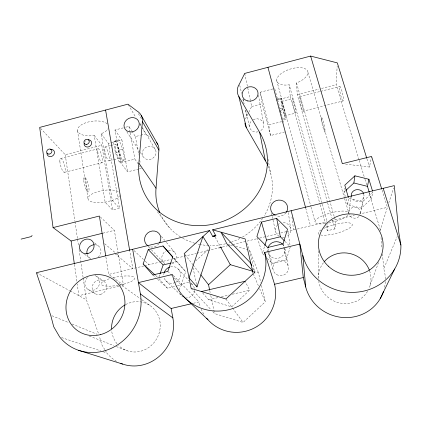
<?xml version="1.0" encoding="UTF-8"?>
<svg xmlns="http://www.w3.org/2000/svg" width="422" height="422" viewBox="0 0 422 422"><rect width="100%" height="100%" fill="white"/><g stroke="black" fill="none" stroke-linecap="round" stroke-linejoin="round"><path stroke-width="0.32" stroke-dasharray="2.11 1.58" d="M334.504 217.573L335.574 221.371L334.936 228.94L327.335 230.76L327.651 223.892M359.027 159.727L336.192 84.658L337.157 66.09M345.317 196.488L344.036 192.073L344.447 188.312M347.702 204.686L348.572 198.118L362.662 201.705L372.879 192.205L371.297 198.968L361.38 208.199L347.702 204.686L345.502 197.121M348.762 212.63L350.962 197.137M361.38 208.199L362.662 201.705M345.565 164.089L369.477 167.059L371.45 157.063M363.811 197.074L360.414 214.176A5.924 5.518 7 0 0 354.644 207.176A5.924 5.518 7 0 0 348.973 214.059M267.3 258.417L272.206 263.46L286.248 260.131L290.294 246.717M264.177 255.21L262.394 253.379L264.831 245.541M380.444 231.045L380.327 229.742L387.428 207.318L381.947 189.731M388.799 202.977L393.51 188.091M177.451 285.921L181.175 285.04L185.691 271.684L173.69 257.805M158.973 276.959L159.811 274.558M370.163 285.203L378.539 262.521M385.365 278.979A40.639 38.792 19.4 0 0 383.756 268.798L397.318 236.294M245.525 118.962A12.692 11.473 -14.8 0 1 246.896 116.177L248.574 112.769M248.853 112.199L251.654 106.518L250.452 100.789M212.778 311.668L214.545 313.567L243.109 322.455L265.296 301.788L261.455 285.462M344.036 192.073L345.439 190.776M202.702 293L208.658 299.805L231.678 306.863L249.645 290.204L245.087 281.263M195.65 260.96L209.428 248.384M122.723 161.167L124.559 159.595L122.686 149.056L118.962 139.824L115.533 140.711L113.529 141.961L115.401 152.764L119.247 162.059L122.723 161.167L118.909 151.862L117.021 141.059L118.962 139.824M119.247 162.059L121.14 160.471L124.559 159.595M107.241 123.868A15.704 7.227 -7.8 0 0 88.383 121.969A15.704 7.227 -7.8 0 0 77.717 131.379A15.704 7.227 -7.8 0 0 93.958 135.578L94.275 135.52L105.141 202.222L112.574 209.987L119.505 208.257L112.321 200.424L101.185 133.721L101.475 133.626A15.704 7.227 -7.8 0 0 107.985 128.884M327.477 202.349L297.267 94.723L296.513 82.902L296.824 82.802A16.226 7.58 -17.6 0 0 304.842 68.601A16.226 7.58 -17.6 0 0 279.206 75.274A16.226 7.58 -17.6 0 0 288.906 84.859L289.228 84.801L322.213 203.578M138.775 169.016L127.56 171.865L120.708 162.771L114.979 130.013L123.208 127.871M125.74 127.212L128.9 126.389L131.627 130.683M284.718 131.933L270.481 135.552L262.231 103.786L260.21 92.228L274.685 88.462M277.402 98.838L280.387 98.062L281.274 98.584L284.201 109.372L286.158 119.379L282.529 120.307M113.529 141.961L117.021 141.059M277.629 99.529L281.274 98.584M40.581 128.357L65.252 154.716L101.813 145.263L112.574 209.987M101.185 133.721L108.501 143.533L121.911 140.067L127.56 171.865M131.965 131.221L135.367 136.586L140.194 135.341M140.795 135.182L145.622 133.938L150.179 137.44M251.654 106.518L262.231 103.786M276.21 100.172L290.236 96.543L289.228 84.801M297.267 94.723L318.963 89.116M321.517 88.456L336.192 84.658M60.488 158.514L98.147 148.792M105.036 147.014L110.522 145.595M111.128 145.437L115.396 144.335M281.558 101.428L292.42 98.627M299.678 96.749L320.082 91.484M320.72 91.316L339.847 86.378M115.533 140.711L119.294 149.926L122.686 149.056M279.981 108.575L282.344 107.969L280.387 98.062M115.401 152.764L118.909 151.862M280.53 110.316L284.201 109.372M64.635 172.303L102.166 162.686M109.034 160.924L113.286 159.838M113.893 159.68L119.357 158.282M284.945 115.855A7.432 0.448 76.5 0 0 282.914 105.479A7.432 0.448 76.5 0 0 281.912 104.609A7.432 0.448 76.5 0 0 284.945 115.855L295.769 113.085A7.443 0.57 76.6 0 0 293.87 102.657A7.443 0.57 76.6 0 0 292.662 101.839A7.443 0.57 76.6 0 0 295.769 113.085M303.001 111.234A7.448 0.654 76.7 0 0 301.192 100.768A7.448 0.654 76.7 0 0 299.847 99.982A7.448 0.654 76.7 0 0 303.001 111.234L343.028 100.979A7.49 1.102 77.1 0 0 341.709 90.329A7.49 1.102 77.1 0 0 339.615 89.733A7.49 1.102 77.1 0 0 343.028 100.979M282.814 119.109L285.188 118.503L286.158 119.379M120.708 162.771L134.892 159.147L138.078 163.762M270.481 135.552L268.724 124.949L281.638 121.647M139.397 168.858L141.264 168.383L139.492 165.814M102.91 233.171L114.362 230.349L123.409 285.04L119.59 285.952M105.896 257.04L108.654 274.442L143.986 265.934M144.609 265.781L159.205 262.268M159.843 262.115L170.725 259.493M173.284 258.881L196.32 253.332M196.963 253.179L218.079 248.094M222.558 247.012L227.68 245.783M228.318 245.625L232.158 244.702M232.796 244.549L257.114 238.694M259.672 238.077L278.23 233.609M280.794 232.991L285.91 231.757M286.554 231.604L327.013 221.861M331.465 220.79L354.359 215.278M358.811 214.207L387.428 207.318M171.728 262.89L176.633 261.714L185.691 271.684M118.957 286.105L78.867 295.685L77.205 283.969M157.585 279.258L167.523 288.273L176.829 286.069M193.329 303.291L199.042 301.952A38.893 38.318 -38.3 0 0 200.35 306.783M208.658 299.805L218.264 297.552M221.466 296.803L229.151 295.004M232.353 294.255L249.645 290.204M328.801 223.038L335.917 221.27A17.524 4.732 -15 0 0 348.166 214.967M227.537 244.027L232.575 245.456M235.729 246.353L249.592 250.283L254.946 273.213L253.59 271.789M253.485 271.441L258.496 272.902L260.712 282.323M61.496 337.531L100.626 350.893M103.11 351.737L106.84 353.014A39.304 36.899 -61.4 0 0 116.694 361.396M89.322 336.044L113.808 345.576M116.261 346.531L127.28 350.819M51.901 315.719L69.118 322.798M72.067 324.006L97.245 334.351M36.408 272.723L69.688 290.721M70.258 291.027L86.352 299.731L98.6 333.855M87.823 289.339L95.024 293.58M96.675 276.331L103.575 280.962M118.978 283.505L141.249 299.33M141.781 299.704L149.731 305.359M123.409 285.04L108.654 274.442M84.505 254.213L89.675 257.99M94.618 242.903L98.094 245.731M114.974 253.601L132.788 268.629L129.791 251.153M104.635 243.7L115.048 252.541M117.036 254.229L118.524 255.489M152.848 274.959L155.692 277.539M155.665 275.497L157.596 277.27M134.059 250.621L143.374 259.44M145.237 261.207L148.966 264.736M165.751 280.714L181.27 295.4A7.712 7.422 -49.8 0 1 180.183 293.786M100.325 216.94L114.362 230.349M284.887 241.3L289.392 245.815M167.803 271.383L171.949 275.624M174.254 277.977L181.175 285.04M173.352 275.429L199.042 301.952M148.254 246.49L150.949 249.318M151.398 249.787L163.509 262.51M191.14 288.411L211.016 309.769M178.432 269.152L188.761 280.667M190.913 283.062L192.632 284.982M158.983 278.641L167.523 288.273M173.648 258.275L176.633 261.714M161.399 236.378L164.722 240.371M166.384 242.37L174.692 252.361M184.973 254.593L192.327 263.993L192.585 265.269M193.134 265.032L200.424 274.347M94.275 135.52L101.813 145.263M157.417 211.749L169.597 227.901M225.907 298.992L231.678 306.863M232.438 307.902L243.109 322.455M114.979 130.013L121.911 140.067M126.811 131.717L139.983 151.888M140.341 152.437L142.831 156.251M104.809 349.653L101.765 344.621L99.386 336.287M105.147 350.213L106.84 353.014M128.288 104.719L135.62 117.079M139.624 123.825L141.291 126.632M141.623 127.196L145.622 133.938M139.867 123.308L142.182 127.217M142.509 127.776L155.401 149.573A7.121 6.425 -31 0 1 148.565 159.548A7.121 6.425 -31 0 1 143.422 149.678A7.121 6.425 -31 0 1 155.401 149.573M138.416 113.676L141.344 118.746M215.13 237.09L220.184 246.295M253.216 273.746L258.359 285.678M259.641 288.664L265.296 301.788M252.736 267.917L254.946 273.213M246.764 243.104L258.496 272.902M257.309 237.792L262.394 253.379M366.955 158.899L369.477 167.059M369.377 192.664L371.297 198.968M359.217 160.355L364.787 178.648M364.977 179.281L366.702 184.957M369.007 192.527L380.327 229.742M268.049 252.683L273.066 269.853M307.976 72.447L344.347 197.749M344.531 198.382L348.931 213.521A17.524 4.732 -15 0 0 334.635 212.013A17.524 4.732 -15 0 0 315.624 220.215A17.524 4.732 -15 0 0 325.578 223.597M267.991 248.722L268.519 250.562M268.698 251.18L272.206 263.46M296.513 82.902L334.324 216.945M327.651 202.982L331.739 217.541M332.452 220.073L334.936 228.94M322.387 204.211L327.504 222.631M290.236 96.543L319.987 204.169M320.161 204.802L325.763 225.063M325.937 225.696L327.335 230.76M276.726 80.607L310.866 206.453M311.035 207.086L315.002 221.703M282.344 107.969L285.188 118.503M274.854 89.089L283.626 122.443M305.697 208.014L310.481 225.844M260.21 92.228L268.724 124.949M243.061 99.128L244.09 103.596M245.567 109.978L249.555 127.212M239.728 85.228L241.627 93.436M242.945 99.123L243.969 103.543M245.578 110.495L246.896 116.177M271.536 213.321L272.1 215.864M272.237 216.497L275.619 231.747M244.718 73.423L250.32 100.156M209.729 290.478L210.267 293.042M210.8 295.611L214.545 313.567M193.097 267.812L196.578 285.003M280.651 110.939L281.026 112.811M283.062 243.805L283.674 246.944M283.795 247.572L286.248 260.131M268.017 159.2L270.84 174.086M284.903 248.663L288.247 266.266M135.367 136.586L138.791 155.027M139.729 160.117L140.32 163.293M128.9 126.389L129.96 132.17M130.076 132.814L134.892 159.147M258.443 95.129L263.618 123.614M119.294 149.926L121.14 160.471M108.501 143.533L119.505 208.257M287.931 231.762L290.088 245.419M85.339 177.715L87.481 191.572M77.506 130.646L88.029 198.899M65.252 154.716L74.905 221.049M75 221.698L77.458 238.604M77.553 239.253L78.592 246.411M79.067 249.66L83.134 277.623M83.229 278.272L86.352 299.731M288.342 212.577L290.547 228.149A7.686 7.353 -6.3 0 1 286.77 236.399M74.43 264.446L76.83 281.363M291.961 217.114L293.591 229.911M381.013 237.554L381.931 247.967M382.443 253.828L383.756 268.798M318.41 250.71L318.415 277.265M203.805 314.142A38.893 38.318 -38.3 0 1 201.247 309.131M385.333 281.543A40.639 38.792 19.4 0 1 384.168 289.175M323.648 228.434A17.629 4.478 -14.8 0 1 348.609 222.837A17.629 4.478 -14.8 0 1 344.763 230.475A17.629 4.478 -14.8 0 1 320.377 234.938M318.7 234.247A17.629 4.478 -14.8 0 1 321.411 229.663M113.196 277.702A17.022 4.246 -10 0 1 134.444 277.592A17.022 4.246 -10 0 1 118.941 285.193M118.334 285.298A17.022 4.246 -10 0 1 101.66 284.813A17.022 4.246 -10 0 1 110.216 278.499M268.049 165.994A58.938 55.029 -24.1 0 1 264.103 216.059M262.721 218.211A58.938 55.029 -24.1 0 1 242.191 237.222M239.907 238.467A58.938 55.029 -24.1 0 1 231.731 242.001M231.129 242.212A58.938 55.029 -24.1 0 1 228.091 243.156M225.654 243.795A58.938 55.029 -24.1 0 1 210.05 245.52M208.758 245.483A58.938 55.029 -24.1 0 1 201.03 244.67M200.392 244.56A58.938 55.029 -24.1 0 1 196.631 243.742M194.795 243.251A58.938 55.029 -24.1 0 1 182.098 237.871M180.447 236.874A58.938 55.029 -24.1 0 1 160.513 214.281M84.827 141.613A3.93 3.455 -36.1 0 1 85.513 140.858M170.546 266.799A8.582 8.176 -46.7 0 1 180.062 271.942A8.582 8.176 -46.7 0 1 175.747 282.334M175.246 282.582A8.582 8.176 -46.7 0 1 164.005 277.412M163.773 274.711A8.582 8.176 -46.7 0 1 164.058 273.081M191.155 283.737A7.712 7.422 -49.8 0 1 194.368 288.437M194.5 290.41A7.712 7.422 -49.8 0 1 186.445 297.8M182.747 296.661A7.712 7.422 -49.8 0 1 181.718 295.864M179.445 289.961A7.712 7.422 -49.8 0 1 189.388 282.93M284.781 248.036A8.698 8.414 -6.5 0 1 278.631 258.185A8.698 8.414 -6.5 0 1 268.017 252.599M267.87 252.071A8.698 8.414 -6.5 0 1 267.864 248.252M282.619 244.227A8.698 8.414 -6.5 0 1 284.439 246.986M286.116 212.693A8.545 8.087 -9 0 1 275.133 215.368M159.089 243.599A8.382 7.833 -41.1 0 1 148.945 246.411M119.764 195.687A16.289 5.971 -8.9 0 1 112.621 200.329L104.82 202.286A16.289 5.971 -8.9 0 1 88.219 199.495A16.289 5.971 -8.9 0 1 99.534 191.187A16.289 5.971 -8.9 0 1 118.893 191.947M94.971 275.524A7.87 7.211 -52.9 0 1 98.637 286.258A7.87 7.211 -52.9 0 1 87.338 288.98A7.87 7.211 -52.9 0 1 87.623 277.296M94.676 244.713A7.448 6.794 -47.9 0 1 100.716 249.254A7.448 6.794 -47.9 0 1 98.337 257.035M90.73 258.549A7.448 6.794 -47.9 0 1 86.995 254.16M283.262 222.621A7.686 7.353 -6.3 0 1 290.552 228.17M284.396 237.211A7.686 7.353 -6.3 0 1 281.885 237.254M279.069 236.278A7.686 7.353 -6.3 0 1 277.333 225.158M277.797 224.694A7.686 7.353 -6.3 0 1 280.319 223.138M253.211 119.742A7.258 6.578 -15 0 1 262.969 122.048A7.258 6.578 -15 0 1 259.973 131.126M258.201 131.812A7.258 6.578 -15 0 1 250.214 128.821A7.258 6.578 -15 0 1 251.681 120.808M168.378 250.204A7.549 7.148 -42.7 0 1 176.211 255.088A7.549 7.148 -42.7 0 1 172.308 263.887M164.939 263.718A7.549 7.148 -42.7 0 1 165.925 251.021M125.703 304.542A25.542 23.98 -61.3 0 1 156.657 312.523A25.542 23.98 -61.3 0 1 150.997 345.729A25.542 23.98 -61.3 0 1 118.714 345.581M116.999 343.714A25.542 23.98 -61.3 0 1 111.635 330.173M367.578 291.333A26.412 25.209 19.4 0 1 340.026 303.022A26.412 25.209 19.4 0 1 318.742 281.458M318.436 278.457A26.412 25.209 19.4 0 1 323.885 262.162M369.614 270.845A26.412 25.209 19.4 0 1 368.965 288.637M363.775 194.004A6.404 5.924 5 0 1 359.581 201.183A6.404 5.924 5 0 1 351.605 197.496M358.9 216.644A5.924 5.518 7 0 1 349.126 214.524M321.332 120.112A7.865 0.881 76.6 0 0 324.813 132.165A7.865 0.881 76.6 0 0 323.183 121.357A7.865 0.881 76.6 0 0 321.332 120.112M83.751 180.442A7.622 1.867 75 0 0 88.077 191.973A7.622 1.867 75 0 0 87.328 181.434A7.622 1.867 75 0 0 83.751 180.442M276.616 274.601A7.807 7.612 -1.3 0 0 288.469 268.244A7.807 7.612 -1.3 0 0 276.911 261.418A7.807 7.612 -1.3 0 0 276.616 274.601M59.85 161.309A7.211 1.946 74.3 0 0 64.118 172.345A7.211 1.946 74.3 0 0 63.659 162.602A7.211 1.946 74.3 0 0 59.85 161.309M100.447 294.493A7.622 7.01 -53.5 0 0 104.941 282.176A7.622 7.01 -53.5 0 0 92.566 285.188A7.622 7.01 -53.5 0 0 100.447 294.493M97.767 151.535A7.248 1.551 74.7 0 0 101.755 162.702A7.248 1.551 74.7 0 0 100.911 153.007A7.248 1.551 74.7 0 0 97.767 151.535M104.703 149.741A7.258 1.477 74.8 0 0 108.639 160.935A7.258 1.477 74.8 0 0 107.721 151.25A7.258 1.477 74.8 0 0 104.703 149.741M115.132 147.056A7.264 1.366 74.9 0 0 118.988 158.287A7.264 1.366 74.9 0 0 117.965 148.613A7.264 1.366 74.9 0 0 115.132 147.056"/><path stroke-width="0.63" d="M159.732 212.482A58.938 55.029 -24.1 0 1 156.029 188.18L158.915 150.09A12.438 11.199 -31.1 0 0 156.462 142.393M156.029 188.18L138.875 163.15L142.399 121.605A13.72 12.122 -30.9 0 0 136.786 110.859L127.956 104.16L39.684 127.402L53.066 227.585L71.102 241.015L74.335 263.792M345.908 190.343L353.868 182.979L354.913 175.826L368.912 179.266L372.499 190.976M369.187 192.031L367.462 186.355L368.912 179.266M264.831 245.541L266.525 240.113L261.461 222.083L276.668 218.39L287.519 229.162L283.062 243.805L267.643 247.492L256.898 236.542L261.461 222.083M196.963 286.913L209.903 247.946L202.935 236.563L189.04 277.887L196.963 286.913L196.71 285.636M160.017 273.957L163.15 264.953L171.116 263.038M143.132 263.972L148.249 249.576L162.998 245.994L172.83 256.813L167.803 271.383L152.848 274.959L143.132 263.972L155.185 275.054M380.211 298.676L394.675 269.009M32.109 235.455L31.312 236.568L21.1 239.105M354.913 175.826L344.79 185.179L348.393 197.501M209.597 289.835L208.526 284.702L230.296 264.7L252.857 271.262M209.497 230.591L184.198 253.606L191.14 288.411L225.907 298.992L253.216 273.746L245.119 238.915L212.63 229.832L215.89 235.845L212.846 236.584L209.497 230.591L36.408 272.723L50.698 315.229L53.721 326.749L59.629 336.898A48.05 44.168 -56.6 0 0 113.924 347.016A48.05 44.168 -56.6 0 0 140.399 293.96L132.661 249.297M212.846 236.584L214.186 235.365L215.89 235.845M366.765 158.271L337.32 62.889L310.634 56.073L244.718 73.423L239.432 83.962A14.026 12.454 -15.7 0 0 238.831 96.501L246.39 127.702L265.364 160.75A58.938 55.029 -24.1 0 1 267.775 165.392M53.066 227.585L99.386 216.048L105.69 255.748M71.102 241.015L102.277 233.329M212.63 229.832L394.296 185.611L398.827 232.68L400.9 245.008A49.912 47.106 11.9 0 1 357.819 292.087A49.912 47.106 11.9 0 1 302.79 255.452L291.148 210.72M218.717 247.941L221.919 247.171M266.525 240.113L280.382 236.784L284.439 240.846M120.813 363.395A39.304 36.899 -61.4 0 0 159.347 356.263A39.304 36.899 -61.4 0 0 172.872 317.903L171.11 308.493L138.432 282.603L172.434 274.485A47.607 46.088 -33.7 0 0 228.539 309.764A47.607 46.088 -33.7 0 0 264.652 252.467L299.826 244.074L303.27 277.544L305.702 286.971A40.639 38.792 19.4 0 0 343.598 317.544A40.639 38.792 19.4 0 0 383.434 291.634M201.426 291.544L245.087 281.263M171.11 308.493L192.057 303.587M206.706 318.267A38.893 38.318 -38.3 0 0 253.928 328.205A38.893 38.318 -38.3 0 0 274.558 284.27L303.27 277.544M353.868 182.979L367.462 186.355M78.487 350.286L122.638 364.081M140.399 293.96L172.872 317.903M182.984 295.885L207.925 319.697M148.249 249.576L163.15 264.953M250.768 263.212L221.012 232.174L226.904 243.853L253.137 271.32M162.998 245.994L172.798 257.293M200.83 274.87L208.526 284.702M238.831 96.501L259.667 132.366L265.364 160.75M142.399 121.605L158.915 150.09M141.206 115.348L157.781 144.329M214.186 235.365L214.814 236.515M220.5 246.87L230.296 264.7M251.011 263.797L251.749 265.565M383.187 188.317L400.9 245.008M381.752 189.098L371.576 156.441L342.332 163.689L310.634 56.073M264.652 252.467L274.558 284.27M267.944 67.309L305.528 207.381M276.668 218.39L280.382 236.784M105.584 110.047L129.681 250.504M302.79 255.452L305.702 286.971M259.667 132.366A65.273 60.029 -24.5 0 1 216.059 223.512A65.273 60.029 -24.5 0 1 138.875 163.15M246.39 127.702A12.692 11.473 -14.8 0 1 244.976 123.15M88.282 139.777A3.93 3.455 -36.1 0 1 91.606 143.369A3.93 3.455 -36.1 0 1 87.423 147.025A3.93 3.455 -36.1 0 1 84.11 143.427M50.26 149.53A3.925 3.408 -39.1 0 1 54.464 152.379A3.925 3.408 -39.1 0 1 50.571 156.636A3.925 3.408 -39.1 0 1 47.048 153.038M164.221 272.554A8.582 8.176 -46.7 0 1 169.491 267.126M268.012 247.725A8.698 8.414 -6.5 0 1 282.619 244.227M274.653 215.109A8.545 8.087 -9 0 1 271.868 204.026A8.545 8.087 -9 0 1 283.589 201.173A8.545 8.087 -9 0 1 286.422 212.245M148.032 245.926A8.382 7.833 -41.1 0 1 145.917 235.001A8.382 7.833 -41.1 0 1 157.058 231.915A8.382 7.833 -41.1 0 1 159.695 242.697M86.879 253.564A7.448 6.794 -47.9 0 1 94.064 244.728M111.566 328.865A25.542 23.98 -61.3 0 1 125.139 304.848M324.312 261.661A26.412 25.209 19.4 0 1 349.078 253.364A26.412 25.209 19.4 0 1 369.403 270.27M351.31 196.499A6.404 5.924 5 0 1 355.904 189.789A6.404 5.924 5 0 1 363.6 193.508M86.294 144.408A2.764 2.426 -36 0 0 89.031 140.563A2.764 2.426 -36 0 0 84.463 140.605A2.764 2.426 -36 0 0 86.294 144.408M48.947 154.093A2.759 2.395 -39.1 0 0 51.716 150.253A2.759 2.395 -39.1 0 0 47.211 150.285A2.759 2.395 -39.1 0 0 48.947 154.093M130.941 131.986A7.854 6.958 -30.8 0 0 138.543 121.072A7.854 6.958 -30.8 0 0 125.381 121.288A7.854 6.958 -30.8 0 0 130.941 131.986M247.767 100.958A8.023 7.142 -15.8 0 0 257.853 91.896A8.023 7.142 -15.8 0 0 244.665 88.979A8.023 7.142 -15.8 0 0 247.767 100.958M87.908 253.548A7.686 6.979 -47.5 0 0 92.518 241.268A7.686 6.979 -47.5 0 0 80.001 244.385A7.686 6.979 -47.5 0 0 87.908 253.548M100.33 334.651A31.228 28.701 -56.5 0 0 118.207 283.916A31.228 28.701 -56.5 0 0 67.831 296.65A31.228 28.701 -56.5 0 0 100.33 334.651M328.263 266.118A32.436 30.611 11.9 0 0 382.158 252.715A32.436 30.611 11.9 0 0 341.878 214.872A32.436 30.611 11.9 0 0 328.263 266.118"/></g></svg>
